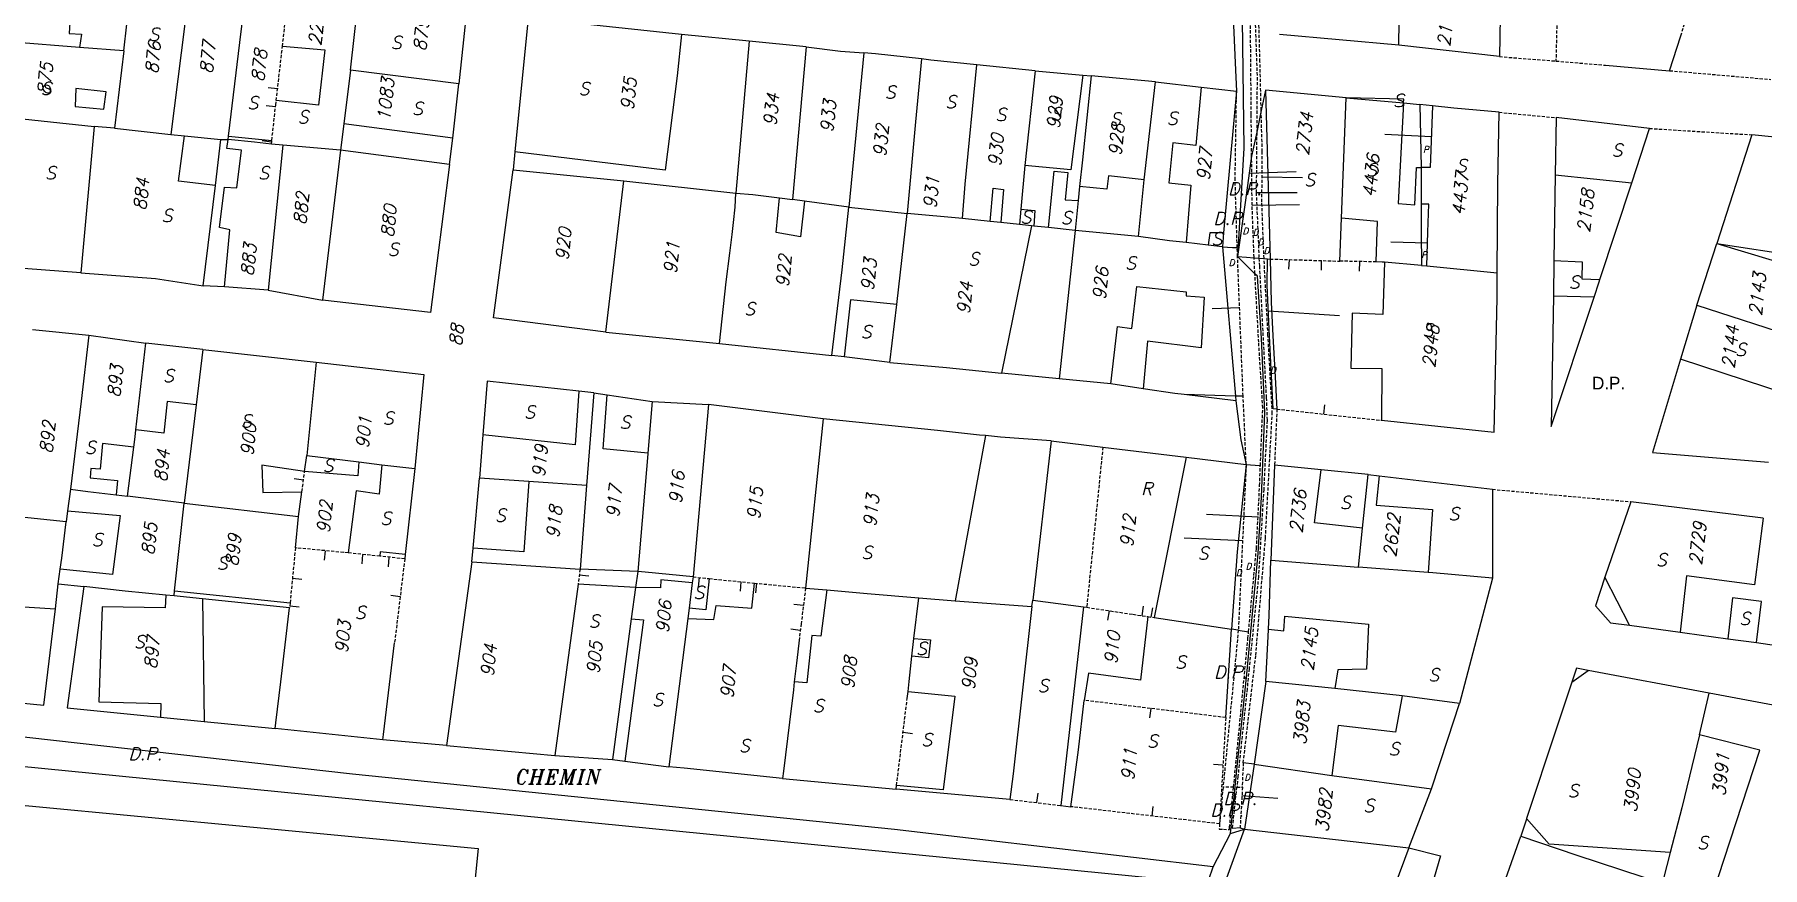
# Model space of a CAD drawing. Extents: x -334462 to -332769, y -29481 to -26664.
# Drawn here: x -333987.7 to -333851.5, y -28385.9 to -28320.3 of the extents above; entities that cross this region are included whole.
import ezdxf
from ezdxf.enums import TextEntityAlignment as Align

# ---------------------------------------------------------------- set-up
doc = ezdxf.new("R2010")
doc.units = 0
doc.header["$MEASUREMENT"] = 0
doc.linetypes.add('HIDDEN', pattern=[0.375, 0.25, -0.125])
for name, color, linetype in [('17', 7, 'CONTINUOUS'), ('18', 7, 'CONTINUOUS'), ('DP$DIVIDING$LINE', 7, 'CONTINUOUS'), ('EASEMENT$BOUNDA$', 7, 'CONTINUOUS'), ('ENC$$ST$$A$$TEXT', 7, 'CONTINUOUS'), ('ENCRO$$AREA$TEXT', 7, 'CONTINUOUS'), ('ENCROACHED$WALL', 7, 'CONTINUOUS'), ('MAP$SHEET$BOUND$', 7, 'CONTINUOUS'), ('PARCEL$BOUNDARY', 7, 'CONTINUOUS'), ('PARCEL$NUMBER', 7, 'CONTINUOUS'), ('SECTION$$A$', 7, 'CONTINUOUS'), ('STREET$TEXT', 7, 'CONTINUOUS'), ('STRUC$$FOOTPRINT', 7, 'CONTINUOUS')]:
    doc.layers.add(name, color=color, linetype=linetype)
doc.styles.add('ITALICT', font='ITALICT', dxfattribs={"height": 0.2})
doc.styles.add('TXT', font='TXT', dxfattribs={"height": 0.2})

msp = doc.modelspace()

# ---------------------------------------------------------------- linework, layer by layer
at = {"layer": '17', "color": 5, "linetype": 'Continuous'}
for p, q in [((-333968.57, -28324.53), (-333969.31, -28324.44)), ((-333968.73, -28325.95), (-333969.47, -28325.87)), ((-333969.04, -28328.72), (-333969.78, -28328.64)), ((-333964.81, -28360.93), (-333964.88, -28361.67)), ((-333961.86, -28361.22), (-333961.93, -28361.97)), ((-333959.79, -28361.44), (-333959.86, -28362.19)), ((-333967.39, -28363.09), (-333966.64, -28363.17)), ((-333958.9, -28364.56), (-333959.65, -28364.46)), ((-333967.6, -28365.27), (-333966.86, -28365.34))]:
    msp.add_line(p, q, dxfattribs=at)
at = {"layer": '17', "color": 1, "linetype": 'Continuous'}
for p, q in [((-333886.29, -28338.06), (-333886.31, -28338.81)), ((-333886.1, -28350.16), (-333886.02, -28349.42)), ((-333966.52, -28355.36), (-333967.26, -28355.26)), ((-333944.78, -28362.82), (-333944.03, -28362.91)), ((-333927.11, -28365.25), (-333927.86, -28365.16)), ((-333903.02, -28365.66), (-333903.13, -28366.4)), ((-333900.41, -28366.05), (-333900.3, -28365.31)), ((-333899.7, -28366.16), (-333899.58, -28365.42)), ((-333927.36, -28367.21), (-333928.1, -28367.12))]:
    msp.add_line(p, q, dxfattribs=at)
at = {"layer": '18', "color": 1, "linetype": 'Continuous'}
for p, q in [((-333888.83, -28337.99), (-333888.86, -28338.74)), ((-333883.28, -28338.14), (-333883.3, -28338.89)), ((-333935.33, -28363.05), (-333935.4, -28363.8)), ((-333932.04, -28363.37), (-333932.11, -28364.12)), ((-333930.82, -28363.49), (-333930.9, -28364.24)), ((-333899.72, -28373.36), (-333899.82, -28374.1)), ((-333919.25, -28375.24), (-333918.51, -28375.33)), ((-333894.04, -28377.82), (-333894.79, -28377.78)), ((-333908.71, -28380.78), (-333908.62, -28380.04)), ((-333899.63, -28381.84), (-333899.54, -28381.09))]:
    msp.add_line(p, q, dxfattribs=at)
at = {"layer": 'DP$DIVIDING$LINE', "color": 30, "linetype": 'HIDDEN'}
for p, q in [((-333872.25, -28321.99), (-333867.79, -28322.34)), ((-333858.83, -28323.1), (-333850.84, -28323.79)), ((-333872.27, -28326.38), (-333867.78, -28326.8)), ((-333860.42, -28327.65), (-333852.35, -28328.15)), ((-333889.79, -28349.77), (-333889.97, -28354.2)), ((-333872.8, -28356.09), (-333861.88, -28357.07))]:
    msp.add_line(p, q, dxfattribs=at)
at = {"layer": 'DP$DIVIDING$LINE', "color": 2, "linetype": 'HIDDEN'}
for p, q in [((-333892.89, -28337.75), (-333892.92, -28337.04)), ((-333892.45, -28348.74), (-333892.89, -28337.75)), ((-333891.52, -28339.1), (-333891.59, -28337.85)), ((-333892.21, -28354.13), (-333892.45, -28348.74)), ((-333892.21, -28354.13), (-333892.83, -28367.19)), ((-333892.83, -28367.19), (-333894.03, -28379.57)), ((-333892.44, -28377.65), (-333892.53, -28379.55)), ((-333893.2, -28379.56), (-333894.03, -28379.57)), ((-333892.94, -28379.56), (-333892.53, -28379.55)), ((-333894.03, -28379.57), (-333894.31, -28382.45))]:
    msp.add_line(p, q, dxfattribs=at)
for points in [[(-333891.78, -28329.83), (-333891.81, -28326.54), (-333891.87, -28319.35), (-333892.11, -28312.7), (-333892.35, -28307.13), (-333892.67, -28300.42), (-333893.06, -28291.28), (-333893.15, -28287.43), (-333892.99, -28284.56), (-333892.44, -28276.99), (-333891.78, -28270.56), (-333890.64, -28259.61), (-333889.67, -28251.74), (-333888.55, -28243.37), (-333888.44, -28241.95), (-333888.45, -28239.25)], [(-333888.11, -28238.7), (-333888.09, -28240.88), (-333888.22, -28243.03), (-333888.46, -28245.43), (-333889.47, -28252.55), (-333890.86, -28263.75), (-333891.72, -28272.57), (-333892.53, -28281.64), (-333892.71, -28285.6), (-333892.8, -28289.99), (-333892.46, -28295.05), (-333892.01, -28306.16), (-333891.65, -28314.98), (-333891.35, -28323.62), (-333891.38, -28327.95)], [(-333891.03, -28326.23), (-333891.12, -28322.39), (-333891.38, -28313.57), (-333891.71, -28306.71), (-333891.97, -28300.83), (-333892.43, -28290.31), (-333892.3, -28284.93), (-333891.8, -28277.58), (-333890.77, -28266.23), (-333889.47, -28255.51), (-333887.86, -28243.11), (-333887.86, -28242.1), (-333887.8, -28238.18)], [(-333892.92, -28337.04), (-333892.96, -28335.53), (-333893.08, -28331.71), (-333892.97, -28324.71)], [(-333890.8, -28337.9), (-333890.85, -28336.8), (-333890.97, -28333.45), (-333890.94, -28329.47), (-333891.03, -28326.23)], [(-333891.38, -28327.95), (-333891.42, -28332.71), (-333891.2, -28337.88)], [(-333891.59, -28337.85), (-333891.59, -28337.8), (-333891.74, -28333.71), (-333891.78, -28329.83)], [(-333891.2, -28337.88), (-333891.17, -28338.5), (-333890.63, -28348.88), (-333890.56, -28350.67), (-333890.83, -28356.1), (-333891.24, -28362.97), (-333891.98, -28370.23), (-333892.14, -28371.82), (-333892.86, -28378.72), (-333892.94, -28379.56)], [(-333892.44, -28377.65), (-333891.45, -28369.17), (-333890.69, -28359.94), (-333890.33, -28353.24), (-333890.15, -28350.12), (-333890.49, -28343.95), (-333890.8, -28337.9)], [(-333891.09, -28354.22), (-333890.9, -28349.68), (-333891.22, -28344.5), (-333891.52, -28339.1)], [(-333892.02, -28367.31), (-333891.6, -28362.88), (-333891.4, -28360.76), (-333891.15, -28355.81), (-333891.09, -28354.22)], [(-333893.2, -28379.56), (-333892.95, -28377), (-333892.07, -28367.84), (-333892.02, -28367.31)], [(-333894.31, -28382.45), (-333894.33, -28382.86), (-333894, -28382.87), (-333893.53, -28382.9), (-333893.52, -28382.75), (-333893.27, -28380.21), (-333893.2, -28379.56)], [(-333892.69, -28382.77), (-333893.01, -28382.8), (-333893.28, -28382.83), (-333893.28, -28382.77), (-333892.94, -28379.56)], [(-333892.53, -28379.55), (-333892.5, -28379.55), (-333892.69, -28382.77)]]:
    msp.add_lwpolyline(points, dxfattribs=at)
at = {"layer": 'EASEMENT$BOUNDA$', "color": 3, "linetype": 'HIDDEN'}
msp.add_line((-333903.51, -28352.76), (-333904.78, -28365.39), dxfattribs=at)
at = {"layer": 'ENC$$ST$$A$$TEXT', "color": 1, "linetype": 'Continuous'}
for p, q in [((-333891.96, -28331.17), (-333888.26, -28331.05)), ((-333890.95, -28331.46), (-333887.76, -28331.52)), ((-333891.42, -28332.71), (-333888.19, -28332.71)), ((-333891.74, -28333.71), (-333888.01, -28333.65)), ((-333877.91, -28336.7), (-333880.8, -28336.61)), ((-333892.72, -28341.79), (-333894.89, -28341.88)), ((-333891.27, -28358.28), (-333895.35, -28358.08)), ((-333892.49, -28360.16), (-333897.11, -28359.94)), ((-333892.56, -28380.21), (-333889.72, -28380.44))]:
    msp.add_line(p, q, dxfattribs=at)
at = {"layer": 'ENCRO$$AREA$TEXT', "color": 5, "linetype": 'Continuous'}
for p, q in [((-333877.61, -28328.3), (-333881.27, -28328.13)), ((-333890.46, -28342.02), (-333884.85, -28342.39))]:
    msp.add_line(p, q, dxfattribs=at)
at = {"layer": 'ENCROACHED$WALL', "color": 5, "linetype": 'Continuous'}
msp.add_lwpolyline([(-333889.79, -28349.77), (-333890.08, -28349.75), (-333890.36, -28344.01), (-333890.56, -28340.02), (-333890.53, -28337.92)], dxfattribs=at)
at = {"layer": 'MAP$SHEET$BOUND$', "color": 6, "linetype": 'Continuous'}
for p, q in [((-333891.52, -28339.1), (-333892.89, -28337.75)), ((-333894.82, -28385.83), (-333893.44, -28383.22)), ((-333893.44, -28383.22), (-333892.33, -28382.87)), ((-333895.49, -28387.85), (-333894.82, -28385.83))]:
    msp.add_line(p, q, dxfattribs=at)
for points in [[(-333888.45, -28239.25), (-333889.02, -28240.17), (-333892.36, -28269.77), (-333893.21, -28277.74), (-333893.79, -28286.02), (-333893.26, -28295.4), (-333892.56, -28317.01), (-333892.4, -28329.2), (-333892.89, -28337.75)], [(-333893.44, -28383.22), (-333892.89, -28377.68), (-333892.16, -28370.66), (-333891.26, -28361.16), (-333890.99, -28356.71), (-333890.73, -28350.03), (-333891.01, -28344.18), (-333891.32, -28339.3), (-333891.52, -28339.1)], [(-333894.82, -28385.83), (-333919.94, -28382.9), (-333962.66, -28378.53), (-334009.82, -28373.23), (-334011.39, -28372.79)], [(-333879.4, -28384.34), (-333876.88, -28384.97), (-333878.76, -28391.36), (-333873.62, -28392.53)]]:
    msp.add_lwpolyline(points, dxfattribs=at)
at = {"layer": 'PARCEL$BOUNDARY', "color": 2, "linetype": 'HIDDEN'}
for p, q in [((-333867.54, -28311.3), (-333867.79, -28322.34)), ((-333857.95, -28320.35), (-333855.81, -28313.66)), ((-333968.18, -28321.18), (-333967.7, -28316.95)), ((-333968.67, -28325.46), (-333968.18, -28321.18)), ((-333867.79, -28322.34), (-333863.88, -28322.67)), ((-333969.05, -28328.89), (-333969.02, -28328.59)), ((-333881.95, -28338.17), (-333884.83, -28338.11)), ((-333889.79, -28349.77), (-333881.55, -28350.65)), ((-333966.64, -28356.28), (-333966.43, -28354.68)), ((-333967.16, -28360.7), (-333967.58, -28365.04)), ((-333960.5, -28361.36), (-333963.01, -28361.1)), ((-333958.54, -28361.57), (-333960.5, -28361.36)), ((-333958.54, -28361.57), (-333959.34, -28368.19)), ((-333944.72, -28362.37), (-333944.88, -28363.57)), ((-333935.81, -28363), (-333934.54, -28363.13)), ((-333934.54, -28363.13), (-333930.98, -28363.48)), ((-333930.98, -28363.48), (-333926.94, -28363.87)), ((-333967.58, -28365.04), (-333967.62, -28365.44)), ((-333904.78, -28365.39), (-333901.14, -28365.94)), ((-333901.14, -28365.94), (-333899.97, -28366.12)), ((-333899.97, -28366.12), (-333899.45, -28366.19)), ((-333919.77, -28379.43), (-333918.93, -28372.57)), ((-333893.82, -28374.08), (-333894.31, -28382.45)), ((-333910.83, -28380.53), (-333906.82, -28381.01)), ((-333894.31, -28382.45), (-333906.03, -28381.1))]:
    msp.add_line(p, q, dxfattribs=at)
at = {"layer": 'PARCEL$BOUNDARY', "color": 7, "linetype": 'Continuous'}
for p, q in [((-333980.69, -28321.54), (-333980.04, -28315.64)), ((-333975.47, -28316.27), (-333976.97, -28328.14)), ((-333880.18, -28321.1), (-333880.11, -28316.56)), ((-333962.82, -28323.07), (-333962.19, -28317.4)), ((-333872.16, -28316.96), (-333872.25, -28321.99)), ((-333931.38, -28320.77), (-333936.72, -28320.26)), ((-333931.38, -28320.77), (-333932.43, -28332.75)), ((-333926.89, -28321.23), (-333931.38, -28320.77)), ((-333880.18, -28321.1), (-333889.58, -28320.24)), ((-333858.83, -28323.1), (-333857.95, -28320.35)), ((-333980.69, -28321.54), (-333984.17, -28321.27)), ((-333980.69, -28321.54), (-333981.43, -28327.62)), ((-333926.89, -28321.23), (-333927.97, -28333.26)), ((-333922.34, -28321.69), (-333923.53, -28333.85)), ((-333872.25, -28321.99), (-333880.18, -28321.1)), ((-333962.82, -28323.07), (-333963.34, -28327.28)), ((-333954.28, -28324.13), (-333962.82, -28323.07)), ((-333908.84, -28323.1), (-333913.44, -28322.65)), ((-333908.84, -28323.1), (-333909.66, -28330.58)), ((-333908.84, -28323.1), (-333905.09, -28323.45)), ((-333905.09, -28323.45), (-333904.43, -28323.51)), ((-333899.37, -28323.99), (-333904.43, -28323.51)), ((-333863.88, -28322.67), (-333858.83, -28323.1)), ((-333954.76, -28328.43), (-333954.28, -28324.13)), ((-333900.26, -28331.71), (-333899.37, -28323.99)), ((-333899.37, -28323.99), (-333895.76, -28324.4)), ((-333895.76, -28324.4), (-333892.97, -28324.71)), ((-333892.97, -28324.71), (-333893.99, -28335.89)), ((-333884.34, -28325.23), (-333890.69, -28324.63)), ((-333890.69, -28324.63), (-333890.32, -28337.94)), ((-333884.7, -28334.73), (-333884.34, -28325.23)), ((-333884.34, -28325.23), (-333879.8, -28325.64)), ((-333879.8, -28325.64), (-333878.51, -28325.76)), ((-333878.51, -28325.76), (-333878.41, -28330.74)), ((-333877.53, -28325.86), (-333878.51, -28325.76)), ((-333992.18, -28326.53), (-333983.03, -28327.51)), ((-333983.03, -28327.51), (-333984.07, -28339.02)), ((-333981.43, -28327.62), (-333983.03, -28327.51)), ((-333981.43, -28327.62), (-333976.97, -28328.14)), ((-333963.34, -28327.28), (-333963.6, -28329.35)), ((-333867.78, -28326.8), (-333867.85, -28331.3)), ((-333860.42, -28327.65), (-333867.78, -28326.8)), ((-333861.82, -28331.94), (-333860.42, -28327.65)), ((-333976.97, -28328.14), (-333975.91, -28328.23)), ((-333975.91, -28328.23), (-333973.03, -28328.51)), ((-333973.47, -28332.14), (-333973.03, -28328.51)), ((-333973.03, -28328.51), (-333972.46, -28328.52)), ((-333972.46, -28328.52), (-333972.44, -28328.27)), ((-333968.16, -28328.97), (-333969.3, -28340.39)), ((-333968.16, -28328.97), (-333969.05, -28328.89)), ((-333963.6, -28329.35), (-333968.16, -28328.97)), ((-333955, -28330.5), (-333954.76, -28328.43)), ((-333852.35, -28328.15), (-333855.12, -28336.71)), ((-333963.6, -28329.35), (-333965.02, -28341.19)), ((-333955, -28330.5), (-333963.6, -28329.35)), ((-333949.86, -28329.5), (-333950, -28330.91)), ((-333950, -28330.91), (-333941.28, -28331.77)), ((-333942.69, -28343.7), (-333941.28, -28331.77)), ((-333941.28, -28331.77), (-333932.43, -28332.75)), ((-333909.66, -28330.58), (-333909.97, -28334)), ((-333900.7, -28336.17), (-333900.26, -28331.71)), ((-333878.41, -28330.74), (-333878.41, -28333.62)), ((-333867.85, -28331.3), (-333867.95, -28338.05)), ((-333974.42, -28340.06), (-333973.47, -28332.14)), ((-333929, -28333.13), (-333927.97, -28333.26)), ((-333905.34, -28332.22), (-333905.46, -28333.34)), ((-333864.32, -28339.55), (-333861.82, -28331.94)), ((-333927.04, -28333.39), (-333927.97, -28333.26)), ((-333923.53, -28333.85), (-333927.04, -28333.39)), ((-333923.53, -28333.85), (-333918.94, -28334.35)), ((-333919.76, -28341.52), (-333918.94, -28334.35)), ((-333914.56, -28334.76), (-333918.94, -28334.35)), ((-333909.97, -28334), (-333910.08, -28335.22)), ((-333905.46, -28333.34), (-333905.7, -28335.7)), ((-333912.39, -28334.99), (-333914.56, -28334.76)), ((-333911.55, -28335.07), (-333912.39, -28334.99)), ((-333910.08, -28335.22), (-333911.55, -28335.07)), ((-333909.14, -28335.33), (-333910.08, -28335.22)), ((-333908.96, -28335.35), (-333909.14, -28335.33)), ((-333907.8, -28335.47), (-333908.96, -28335.35)), ((-333905.7, -28335.7), (-333907.8, -28335.47)), ((-333905.7, -28335.7), (-333906.96, -28347.39)), ((-333900.7, -28336.17), (-333905.7, -28335.7)), ((-333893.99, -28335.89), (-333894.07, -28336.99)), ((-333884.83, -28338.11), (-333884.7, -28334.73)), ((-333895.2, -28336.86), (-333896.95, -28336.65)), ((-333894.07, -28336.99), (-333895.2, -28336.86)), ((-333894.07, -28336.99), (-333893.06, -28348.74)), ((-333856.69, -28341.59), (-333855.12, -28336.71)), ((-333855.12, -28336.71), (-333846.02, -28338.1)), ((-333984.07, -28339.02), (-333988.59, -28338.69)), ((-333878.4, -28338.45), (-333881.3, -28338.2)), ((-333878.4, -28338.45), (-333877.97, -28338.49)), ((-333877.97, -28338.49), (-333872.42, -28339.02)), ((-333867.95, -28338.05), (-333867.99, -28340.88)), ((-333972.74, -28340.13), (-333974.42, -28340.06)), ((-333969.3, -28340.39), (-333972.74, -28340.13)), ((-333969.3, -28340.39), (-333965.02, -28341.19)), ((-333920.3, -28346.09), (-333919.76, -28341.52)), ((-333856.69, -28341.59), (-333857.97, -28345.83)), ((-333856.69, -28341.59), (-333848.25, -28344.32)), ((-333987.88, -28343.49), (-333983.45, -28343.94)), ((-333983.45, -28343.94), (-333978.96, -28344.58)), ((-333942.69, -28343.7), (-333933.73, -28344.6)), ((-333979.73, -28351.41), (-333978.96, -28344.58)), ((-333974.47, -28345.06), (-333978.96, -28344.58)), ((-333974.47, -28345.06), (-333974.98, -28349.43)), ((-333974.47, -28345.06), (-333965.53, -28346.07)), ((-333933.73, -28344.6), (-333924.86, -28345.54)), ((-333965.53, -28346.07), (-333966.26, -28353.42)), ((-333923.9, -28345.64), (-333924.86, -28345.54)), ((-333920.3, -28346.09), (-333923.9, -28345.64)), ((-333906.96, -28347.39), (-333911.49, -28346.93)), ((-333902.88, -28347.77), (-333906.96, -28347.39)), ((-333900.34, -28348.16), (-333902.88, -28347.77)), ((-333974.98, -28349.43), (-333975.92, -28357.19)), ((-333943.64, -28348.49), (-333944.82, -28348.36)), ((-333943.64, -28348.49), (-333944.22, -28355.78)), ((-333943.64, -28348.49), (-333942.59, -28348.65)), ((-333942.59, -28348.65), (-333939.04, -28349.17)), ((-333939.04, -28349.17), (-333939.39, -28353.23)), ((-333939.04, -28349.17), (-333934.59, -28349.41)), ((-333934.59, -28349.41), (-333935.81, -28363)), ((-333925.55, -28350.53), (-333934.59, -28349.41)), ((-333893.03, -28349.13), (-333897.09, -28348.63)), ((-333893.06, -28348.74), (-333893.03, -28349.13)), ((-333925.55, -28350.53), (-333926.94, -28363.87)), ((-333952.38, -28351.8), (-333952.65, -28355.2)), ((-333907.58, -28352.27), (-333909.02, -28364.82)), ((-333907.58, -28352.27), (-333903.51, -28352.76)), ((-333980.4, -28356.63), (-333979.89, -28352.76)), ((-333966.43, -28354.68), (-333966.26, -28353.42)), ((-333966.26, -28353.42), (-333962.16, -28353.92)), ((-333903.51, -28352.76), (-333896.93, -28353.56)), ((-333896.93, -28353.56), (-333892.21, -28354.13)), ((-333962.16, -28353.92), (-333960.35, -28354.15)), ((-333960.35, -28354.15), (-333957.74, -28354.46)), ((-333957.74, -28354.46), (-333958.5, -28361.22)), ((-333889.97, -28354.2), (-333890.26, -28361.68)), ((-333886.29, -28354.56), (-333889.97, -28354.2)), ((-333882.6, -28354.93), (-333886.29, -28354.56)), ((-333883.04, -28359.16), (-333882.6, -28354.93)), ((-333882.6, -28354.93), (-333881.73, -28355.04)), ((-333881.73, -28355.04), (-333872.8, -28356.09)), ((-333984.9, -28356.08), (-333985.12, -28357.79)), ((-333966.91, -28358.24), (-333966.64, -28356.28)), ((-333953.15, -28360.74), (-333952.65, -28355.2)), ((-333948.77, -28355.47), (-333952.65, -28355.2)), ((-333944.22, -28355.78), (-333948.77, -28355.47)), ((-333944.22, -28355.78), (-333944.72, -28362.37)), ((-333872.8, -28356.09), (-333872.78, -28363.1)), ((-333981.3, -28356.52), (-333980.4, -28356.63)), ((-333975.92, -28357.19), (-333980.4, -28356.63)), ((-333976.68, -28364.08), (-333975.92, -28357.19)), ((-333975.92, -28357.19), (-333966.91, -28358.24)), ((-333851.45, -28358.36), (-333861.88, -28357.07)), ((-333985.24, -28358.65), (-333989.52, -28358.2)), ((-333985.12, -28357.79), (-333985.24, -28358.65)), ((-333967.16, -28360.7), (-333966.91, -28358.24)), ((-333883.36, -28362.22), (-333883.04, -28359.16)), ((-333958.5, -28361.22), (-333958.54, -28361.57)), ((-333953.24, -28361.81), (-333955.25, -28376.27)), ((-333953.24, -28361.81), (-333953.15, -28360.74)), ((-333953.24, -28361.81), (-333944.72, -28362.37)), ((-333890.26, -28361.68), (-333883.36, -28362.22)), ((-333985.87, -28363.53), (-333985.7, -28362.39)), ((-333940.16, -28362.58), (-333944.72, -28362.37)), ((-333940.16, -28362.58), (-333940.36, -28363.83)), ((-333935.81, -28363), (-333935.87, -28363.47)), ((-333877.86, -28362.65), (-333883.36, -28362.22)), ((-333872.78, -28363.1), (-333875.38, -28372.98)), ((-333986.08, -28365.52), (-333985.87, -28363.53)), ((-333985.87, -28363.53), (-333983.85, -28363.75)), ((-333976.72, -28364.49), (-333977.37, -28364.43)), ((-333976.72, -28364.49), (-333976.68, -28364.08)), ((-333944.88, -28363.57), (-333946.71, -28377.08)), ((-333940.36, -28363.83), (-333940.69, -28366.31)), ((-333935.87, -28363.47), (-333936.12, -28365.46)), ((-333926.94, -28363.87), (-333925.27, -28364.02)), ((-333994.67, -28364.97), (-333986.08, -28365.52)), ((-333967.62, -28365.44), (-333974.49, -28364.73)), ((-333936.12, -28365.46), (-333936.23, -28366.26)), ((-333918.4, -28367.85), (-333918.02, -28364.65)), ((-333918.02, -28364.65), (-333915.16, -28364.88)), ((-333915.16, -28364.88), (-333909.1, -28365.33)), ((-333909.1, -28365.33), (-333909.02, -28364.82)), ((-333909.02, -28364.82), (-333905.04, -28365.35)), ((-333905.04, -28365.35), (-333904.78, -28365.39)), ((-333940.69, -28366.31), (-333942.16, -28377.38)), ((-333936.23, -28366.26), (-333937.73, -28377.97)), ((-333899.45, -28366.19), (-333893.37, -28367.11)), ((-333893.82, -28374.08), (-333893.37, -28367.11)), ((-333861.98, -28366.8), (-333858.01, -28367.35)), ((-333918.56, -28369.24), (-333918.4, -28367.85)), ((-333854.23, -28367.87), (-333851.97, -28368.16)), ((-333851.97, -28368.16), (-333849.87, -28368.47)), ((-333890.66, -28371.24), (-333891.58, -28377.74)), ((-333885.23, -28371.8), (-333890.66, -28371.24)), ((-333855.7, -28372.15), (-333865.24, -28370.37)), ((-333918.93, -28372.57), (-333918.86, -28372.02)), ((-333879.92, -28372.36), (-333885.23, -28371.8)), ((-333875.38, -28372.98), (-333879.92, -28372.36)), ((-333856.47, -28375.44), (-333855.7, -28372.15)), ((-333844.93, -28374.17), (-333855.7, -28372.15)), ((-333977.79, -28374.04), (-333974.35, -28374.38)), ((-333974.35, -28374.38), (-333968.76, -28374.93)), ((-333960.28, -28375.84), (-333968.76, -28374.93)), ((-333955.25, -28376.27), (-333960.28, -28375.84)), ((-333955.25, -28376.27), (-333946.71, -28377.08)), ((-333946.71, -28377.08), (-333942.16, -28377.38)), ((-333942.16, -28377.38), (-333941.19, -28377.51)), ((-333941.19, -28377.51), (-333937.73, -28377.97)), ((-333891.58, -28377.74), (-333892.33, -28382.87)), ((-333891.58, -28377.74), (-333885.45, -28378.65)), ((-333928.75, -28378.87), (-333919.8, -28379.72)), ((-333919.8, -28379.72), (-333919.77, -28379.43)), ((-333885.45, -28378.65), (-333877.61, -28379.69)), ((-333910.83, -28380.53), (-333919.8, -28379.72)), ((-333879.4, -28384.34), (-333877.61, -28379.69)), ((-333906.82, -28381.01), (-333906.03, -28381.1)), ((-333872.19, -28388.02), (-333870.56, -28383.43)), ((-333858.79, -28384.72), (-333859.31, -28386.75))]:
    msp.add_line(p, q, dxfattribs=at)
for points in [[(-333972.44, -28328.27), (-333971.55, -28320.87), (-333971.05, -28316.77)], [(-333962.19, -28317.4), (-333953.68, -28318.44), (-333954.28, -28324.13)], [(-333936.72, -28320.26), (-333948.8, -28318.97), (-333949.86, -28329.5)], [(-333893.2, -28319.51), (-333893.04, -28323.07), (-333892.97, -28324.71)], [(-333984.17, -28321.27), (-333989.42, -28320.86), (-333991.7, -28320.7)], [(-333926.89, -28321.23), (-333924.2, -28321.56), (-333922.34, -28321.69)], [(-333917.81, -28322.17), (-333921.42, -28321.77), (-333922.34, -28321.69)], [(-333917.81, -28322.17), (-333918.28, -28327.13), (-333918.94, -28334.35)], [(-333913.44, -28322.65), (-333917.08, -28322.26), (-333917.81, -28322.17)], [(-333914.56, -28334.76), (-333914.36, -28332.04), (-333913.44, -28322.65)], [(-333904.43, -28323.51), (-333905.12, -28330.13), (-333905.34, -28332.22)], [(-333872.27, -28326.38), (-333875.84, -28326.04), (-333877.53, -28325.86)], [(-333872.42, -28339.02), (-333872.36, -28332.01), (-333872.27, -28326.38)], [(-333969.05, -28328.89), (-333970.39, -28328.74), (-333972.46, -28328.52)], [(-333835.29, -28329.84), (-333839.84, -28329.4), (-333845.09, -28328.88), (-333852.35, -28328.15)], [(-333955, -28330.5), (-333956.52, -28342.15), (-333965.02, -28341.19)], [(-333942.69, -28343.7), (-333951.55, -28342.57), (-333950, -28330.91)], [(-333933.73, -28344.6), (-333933.19, -28339.73), (-333932.92, -28337.48), (-333932.74, -28336.01), (-333932.63, -28335.07), (-333932.48, -28333.85), (-333932.43, -28332.75)], [(-333932.43, -28332.75), (-333931.09, -28332.85), (-333929, -28333.13)], [(-333924.86, -28345.54), (-333924.07, -28338.79), (-333923.53, -28333.85)], [(-333878.41, -28333.62), (-333878.41, -28335.79), (-333878.4, -28338.45)], [(-333896.95, -28336.65), (-333898.25, -28336.5), (-333900.7, -28336.17)], [(-333890.32, -28337.94), (-333890.25, -28341.35), (-333890.1, -28344), (-333889.94, -28346.74), (-333889.79, -28349.77)], [(-333881.3, -28338.2), (-333881.49, -28338.18), (-333881.95, -28338.17)], [(-333984.07, -28339.02), (-333978.18, -28339.48), (-333974.42, -28340.06)], [(-333881.55, -28350.65), (-333872.65, -28351.59), (-333872.42, -28341.01), (-333872.42, -28339.02)], [(-333864.78, -28340.96), (-333864.38, -28339.73), (-333864.32, -28339.55)], [(-333867.99, -28340.88), (-333868.16, -28351.15), (-333864.78, -28340.96)], [(-333983.45, -28343.94), (-333984.06, -28349.15), (-333984.9, -28356.08)], [(-333965.53, -28346.07), (-333957.03, -28347.05), (-333957.74, -28354.46)], [(-333920.3, -28346.09), (-333915.84, -28346.48), (-333911.49, -28346.93)], [(-333857.97, -28345.83), (-333860.19, -28353.18), (-333851.04, -28353.95)], [(-333944.82, -28348.36), (-333952.04, -28347.56), (-333952.38, -28351.8)], [(-333897.09, -28348.63), (-333897.83, -28348.55), (-333900.34, -28348.16)], [(-333893.03, -28349.13), (-333892.62, -28352.19), (-333892.21, -28354.13)], [(-333912.75, -28351.86), (-333913.22, -28351.81), (-333916.55, -28351.46), (-333925.55, -28350.53)], [(-333979.89, -28352.76), (-333979.79, -28351.95), (-333979.73, -28351.41)], [(-333907.58, -28352.27), (-333911.57, -28351.98), (-333912.75, -28351.86)], [(-333939.39, -28353.23), (-333939.39, -28353.29), (-333940.16, -28362.58)], [(-333892.21, -28354.13), (-333892.93, -28361.03), (-333893.37, -28367.11)], [(-333984.9, -28356.08), (-333983.52, -28356.25), (-333981.3, -28356.52)], [(-333861.88, -28357.07), (-333863.9, -28362.93), (-333863.93, -28363.01)], [(-333985.7, -28362.39), (-333985.57, -28361.52), (-333985.24, -28358.65)], [(-333890.45, -28367.12), (-333890.4, -28366.03), (-333890.26, -28361.68)], [(-333935.81, -28363), (-333939.59, -28362.63), (-333940.16, -28362.58)], [(-333872.78, -28363.1), (-333877.49, -28362.68), (-333877.86, -28362.65)], [(-333863.93, -28363.01), (-333864.68, -28365.28), (-333863.48, -28366.6), (-333861.98, -28366.8)], [(-333983.85, -28363.75), (-333985.14, -28373.31), (-333977.79, -28374.04)], [(-333977.37, -28364.43), (-333980.59, -28364.12), (-333983.85, -28363.75)], [(-333974.49, -28364.73), (-333976.25, -28364.54), (-333976.72, -28364.49)], [(-333925.27, -28364.02), (-333922.1, -28364.29), (-333918.02, -28364.65)], [(-333995.39, -28372.29), (-333987, -28373.1), (-333986.08, -28365.52)], [(-333968.76, -28374.93), (-333968.69, -28374.49), (-333968.32, -28371.27), (-333967.62, -28365.44)], [(-333909.1, -28365.33), (-333910.59, -28378.5), (-333910.83, -28380.53)], [(-333890.66, -28371.24), (-333890.46, -28367.17), (-333890.45, -28367.12)], [(-333960.28, -28375.84), (-333960.22, -28375.41), (-333959.34, -28368.19)], [(-333927.43, -28367.78), (-333927.67, -28369.78), (-333927.83, -28371.26)], [(-333858.01, -28367.35), (-333857.62, -28367.4), (-333854.23, -28367.87)], [(-333918.86, -28372.02), (-333918.78, -28371.24), (-333918.56, -28369.24)], [(-333927.83, -28371.26), (-333927.9, -28371.9), (-333928.21, -28374.45), (-333928.68, -28378.31), (-333928.75, -28378.87)], [(-333866.54, -28371.3), (-333867.76, -28375), (-333870.1, -28382.04)], [(-333865.24, -28370.37), (-333866.17, -28370.19), (-333866.54, -28371.3)], [(-333906.03, -28381.1), (-333905.44, -28376.61), (-333904.99, -28372.72)], [(-333877.61, -28379.69), (-333876.3, -28375.79), (-333875.38, -28372.98)], [(-333896.39, -28387.6), (-333899.37, -28386.77), (-334014.34, -28375.4)], [(-333856.47, -28375.44), (-333857.87, -28381.18), (-333858.79, -28384.72)], [(-333928.75, -28378.87), (-333936.5, -28378.06), (-333937.73, -28377.97)], [(-333870.1, -28382.04), (-333870.11, -28382.08), (-333870.56, -28383.43)], [(-333895.12, -28390.42), (-333893.85, -28387.01), (-333892.33, -28382.87)], [(-333870.56, -28383.43), (-333866.15, -28384.92), (-333860.94, -28386.63), (-333859.43, -28387.13)], [(-333879.4, -28384.34), (-333880.49, -28387.31), (-333882.31, -28392.81)]]:
    msp.add_lwpolyline(points, dxfattribs=at)
at = {"layer": 'PARCEL$BOUNDARY', "color": 2, "linetype": 'HIDDEN'}
for points in [[(-333969.02, -28328.59), (-333968.71, -28325.8), (-333968.67, -28325.46)], [(-333890.32, -28337.94), (-333888.02, -28338.01), (-333884.83, -28338.11)], [(-333963.01, -28361.1), (-333963.35, -28361.07), (-333967.16, -28360.7)], [(-333926.94, -28363.87), (-333927.29, -28366.68), (-333927.43, -28367.78)], [(-333893.82, -28374.08), (-333900.88, -28373.22), (-333904.99, -28372.72)]]:
    msp.add_lwpolyline(points, dxfattribs=at)
at = {"layer": 'SECTION$$A$', "color": 7, "linetype": 'Continuous'}
msp.add_line((-333892.33, -28382.87), (-333879.4, -28384.34), dxfattribs=at)
at = {"layer": 'STRUC$$FOOTPRINT', "color": 1, "linetype": 'Continuous'}
for p, q in [((-333982.07, -28324.77), (-333984.46, -28324.5)), ((-333890.69, -28324.63), (-333891.03, -28326.23)), ((-333891.03, -28326.23), (-333891.38, -28327.95)), ((-333954.76, -28328.43), (-333963.34, -28327.28)), ((-333972.44, -28328.27), (-333969.02, -28328.59)), ((-333891.38, -28327.95), (-333891.78, -28329.83)), ((-333867.85, -28331.3), (-333861.82, -28331.94)), ((-333909.14, -28335.33), (-333911.49, -28346.93)), ((-333855.12, -28336.71), (-333846.46, -28339.34)), ((-333891.59, -28337.85), (-333891.2, -28337.88)), ((-333891.2, -28337.88), (-333890.8, -28337.9)), ((-333890.8, -28337.9), (-333890.53, -28337.92)), ((-333890.53, -28337.92), (-333890.32, -28337.94)), ((-333864.78, -28340.96), (-333867.99, -28340.88)), ((-333849.56, -28348.59), (-333857.97, -28345.83)), ((-333893.06, -28348.74), (-333897.09, -28348.63)), ((-333892.45, -28348.74), (-333893.06, -28348.74)), ((-333912.75, -28351.86), (-333915.16, -28364.88)), ((-333896.93, -28353.56), (-333899.45, -28366.19)), ((-333861.98, -28366.8), (-333863.93, -28363.01)), ((-333976.68, -28364.08), (-333967.58, -28365.04)), ((-333940.36, -28363.83), (-333944.88, -28363.57)), ((-333974.49, -28364.73), (-333974.35, -28374.38)), ((-333905.04, -28365.35), (-333906.82, -28381.01)), ((-333892.83, -28367.19), (-333893.37, -28367.11)), ((-333892.83, -28367.19), (-333892.02, -28367.31)), ((-333866.54, -28371.3), (-333865.24, -28370.37)), ((-333891.58, -28377.74), (-333892.44, -28377.65)), ((-333892.69, -28382.77), (-333892.33, -28382.87))]:
    msp.add_line(p, q, dxfattribs=at)
for points in [[(-333984.02, -28315.37), (-333984.29, -28318.45), (-333984.88, -28318.43), (-333984.99, -28320.16), (-333984.03, -28320.21), (-333984.17, -28321.27)], [(-333936.72, -28320.26), (-333937.06, -28323.51), (-333938, -28330.95), (-333949.86, -28329.5)], [(-333968.18, -28321.18), (-333964.84, -28321.45), (-333965.33, -28325.81), (-333968.67, -28325.46)], [(-333905.09, -28323.45), (-333906.02, -28330.9), (-333909.66, -28330.58)], [(-333984.46, -28324.5), (-333984.53, -28325.93), (-333982.27, -28326.14), (-333982.07, -28324.77)], [(-333895.76, -28324.4), (-333896.19, -28328.99), (-333897.98, -28328.78), (-333898.31, -28331.95), (-333896.58, -28332.13), (-333896.95, -28336.65)], [(-333879.8, -28325.64), (-333879.78, -28325.34), (-333884.34, -28325.23)], [(-333879.8, -28325.64), (-333880.23, -28333.57), (-333878.92, -28333.68), (-333878.78, -28330.74), (-333878.41, -28330.74)], [(-333877.53, -28325.86), (-333877.7, -28330.74), (-333878.41, -28330.74)], [(-333973.47, -28332.14), (-333976.38, -28331.8), (-333975.91, -28328.23)], [(-333972.74, -28340.13), (-333972.34, -28335.64), (-333973.15, -28335.46), (-333972.76, -28332.28), (-333971.78, -28332.34), (-333971.4, -28329.36), (-333972.56, -28329.23), (-333972.46, -28328.52)], [(-333891.78, -28329.83), (-333892.29, -28333.49), (-333892.89, -28337.75)], [(-333907.8, -28335.47), (-333907.35, -28331.02), (-333906.28, -28331.13), (-333906.49, -28333.27), (-333905.46, -28333.34)], [(-333900.26, -28331.71), (-333903.05, -28331.38), (-333903.19, -28332.44), (-333905.34, -28332.22)], [(-333927.04, -28333.39), (-333927.34, -28336.18), (-333929.26, -28335.86), (-333929, -28333.13)], [(-333912.39, -28334.99), (-333912.15, -28332.36), (-333911.35, -28332.47), (-333911.55, -28335.07)], [(-333909.97, -28334), (-333908.88, -28334.11), (-333908.96, -28335.35)], [(-333877.97, -28338.49), (-333877.88, -28335.82), (-333877.82, -28333.62), (-333878.41, -28333.62)], [(-333893.99, -28335.89), (-333895.08, -28335.87), (-333895.2, -28336.86)], [(-333881.95, -28338.17), (-333881.85, -28334.98), (-333884.7, -28334.73)], [(-333894.07, -28336.99), (-333893.28, -28337.03), (-333892.92, -28337.04)], [(-333892.89, -28337.75), (-333892.19, -28337.8), (-333891.59, -28337.85)], [(-333881.3, -28338.2), (-333881.43, -28342.31), (-333883.85, -28342.22), (-333883.97, -28346.54), (-333881.52, -28346.56), (-333881.55, -28350.65)], [(-333867.95, -28338.05), (-333865.71, -28338.16), (-333865.75, -28339.5), (-333864.32, -28339.55)], [(-333919.76, -28341.52), (-333923.4, -28341.16), (-333923.9, -28345.64)], [(-333902.88, -28347.77), (-333902.35, -28343.27), (-333901.23, -28343.42), (-333900.84, -28340.12), (-333896.94, -28340.54), (-333896.94, -28340.85), (-333895.52, -28340.94), (-333895.76, -28344.95), (-333899.98, -28344.42), (-333900.34, -28348.16)], [(-333974.98, -28349.43), (-333977.28, -28349.17), (-333977.53, -28351.67), (-333979.73, -28351.41)], [(-333944.82, -28348.36), (-333945.1, -28352.58), (-333952.38, -28351.8)], [(-333939.39, -28353.23), (-333942.9, -28352.91), (-333942.59, -28348.65)], [(-333979.89, -28352.76), (-333982.36, -28352.49), (-333982.55, -28354.51), (-333983.29, -28354.46), (-333983.34, -28355.18), (-333981.18, -28355.4), (-333981.3, -28356.52)], [(-333966.43, -28354.68), (-333969.8, -28354.2), (-333969.74, -28356.35), (-333966.64, -28356.28)], [(-333962.16, -28353.92), (-333962.24, -28355.02), (-333966.43, -28354.68)], [(-333960.35, -28354.15), (-333960.55, -28356.47), (-333962.36, -28356.2), (-333963.01, -28361.1)], [(-333892.21, -28354.13), (-333891.17, -28354.21), (-333891.09, -28354.22)], [(-333883.04, -28359.16), (-333886.82, -28358.73), (-333886.29, -28354.56)], [(-333881.73, -28355.04), (-333881.97, -28357.33), (-333877.51, -28357.69), (-333877.86, -28362.65)], [(-333948.77, -28355.47), (-333949.16, -28361.03), (-333953.15, -28360.74)], [(-333985.12, -28357.79), (-333980.97, -28358.16), (-333981.59, -28362.8), (-333985.7, -28362.39)], [(-333851.45, -28358.36), (-333852.13, -28363.61), (-333857.49, -28362.91), (-333858.01, -28367.35)], [(-333958.5, -28361.22), (-333960.48, -28361.02), (-333960.5, -28361.36)], [(-333934.54, -28363.13), (-333934.8, -28365.6), (-333936.12, -28365.46)], [(-333977.37, -28364.43), (-333977.43, -28365.42), (-333982.4, -28365.35), (-333982.65, -28372.85), (-333977.78, -28372.96), (-333977.79, -28374.04)], [(-333935.87, -28363.47), (-333938.34, -28363.23), (-333938.38, -28363.85), (-333940.36, -28363.83)], [(-333936.23, -28366.26), (-333934.18, -28366.36), (-333933.99, -28365.24), (-333931.17, -28365.46), (-333930.98, -28363.48)], [(-333925.27, -28364.02), (-333925.75, -28367.65), (-333926.45, -28367.62), (-333926.85, -28371.35), (-333927.83, -28371.26)], [(-333851.97, -28368.16), (-333851.58, -28364.94), (-333853.87, -28364.64), (-333854.23, -28367.87)], [(-333940.69, -28366.31), (-333939.72, -28366.38), (-333941.19, -28377.51)], [(-333899.97, -28366.12), (-333900.53, -28371.13), (-333904.64, -28370.57), (-333904.99, -28372.72)], [(-333890.45, -28367.12), (-333889.25, -28367.23), (-333889.17, -28366.1), (-333882.56, -28366.72), (-333882.73, -28370.26), (-333884.98, -28370.32), (-333885.23, -28371.8)], [(-333918.4, -28367.85), (-333917.09, -28367.94), (-333917.26, -28369.38), (-333918.56, -28369.24)], [(-333918.86, -28372.02), (-333915.17, -28372.38), (-333916.09, -28379.76), (-333919.77, -28379.43)], [(-333879.92, -28372.36), (-333880.43, -28375.24), (-333884.97, -28374.69), (-333885.45, -28378.65)], [(-333859.31, -28386.75), (-333855.44, -28388.04), (-333851.72, -28376.65), (-333856.47, -28375.44)], [(-334006.36, -28384.77), (-334005.9, -28379.35), (-333952.74, -28384.4), (-333953.9, -28395.85), (-333990.63, -28392.26), (-334002.03, -28391.09), (-334001.52, -28385.2)], [(-333858.79, -28384.72), (-333868.32, -28384.05), (-333870.1, -28382.04)]]:
    msp.add_lwpolyline(points, dxfattribs=at)

# ---------------------------------------------------------------- texts
at = {"layer": 'DP$DIVIDING$LINE', "color": 4, "linetype": 'Continuous', "style": 'ITALICT'}
for p in [(-333892.31, -28332.4), (-333893.72, -28381.38), (-333892.68, -28380.46)]:
    msp.add_text('D.P.', height=1, dxfattribs=at).set_placement(p, align=Align.MIDDLE)
at = {"layer": 'DP$DIVIDING$LINE', "color": 2, "linetype": 'Continuous'}
for style, p in [('ITALICT', (-333893.48, -28334.74)), ('TXT', (-333863.64, -28347.72)), ('ITALICT', (-333893.42, -28370.51)), ('ITALICT', (-333978.99, -28376.93))]:
    msp.add_text('D.P.', height=1, dxfattribs=dict(at, style=style)).set_placement(p, align=Align.MIDDLE)
at = {"layer": 'EASEMENT$BOUNDA$', "color": 3, "linetype": 'Continuous', "style": 'ITALICT'}
msp.add_text('R', height=1, dxfattribs=at).set_placement((-333900.06, -28356.04), align=Align.MIDDLE)
at = {"layer": 'ENC$$ST$$A$$TEXT', "color": 1, "linetype": 'Continuous', "style": 'ITALICT'}
for s, p in [('D', (-333892.27, -28335.74)), ('D', (-333891.47, -28335.85)), ('D', (-333891.08, -28336.61)), ('D', (-333890.61, -28337.29)), ('D', (-333893.35, -28338.23)), ('P', (-333878.18, -28337.6)), ('D', (-333892.79, -28362.67)), ('D', (-333892.03, -28362.15)), ('D', (-333892.13, -28378.79))]:
    msp.add_text(s, height=0.5, dxfattribs=at).set_placement(p, align=Align.MIDDLE)
at = {"layer": 'ENCRO$$AREA$TEXT', "color": 5, "linetype": 'Continuous', "style": 'ITALICT'}
for s, p in [('P', (-333878.05, -28329.31)), ('D', (-333890.09, -28346.7))]:
    msp.add_text(s, height=0.5, dxfattribs=at).set_placement(p, align=Align.MIDDLE)
at = {"layer": 'PARCEL$NUMBER', "color": 7, "linetype": 'Continuous', "style": 'ITALICT'}
for s, p in [('2231', (-333965.45, -28319.42)), ('2141', (-333876.46, -28319.49)), ('879', (-333957.24, -28320.28)), ('876', (-333978.38, -28322.07)), ('877', (-333974.07, -28322.05)), ('878', (-333970.01, -28322.7)), ('875', (-333986.89, -28323.74)), ('1083', (-333960.04, -28325.37)), ('935', (-333940.89, -28324.92)), ('934', (-333929.64, -28326.17)), ('933', (-333925.16, -28326.68)), ('929', (-333907.3, -28326.41)), ('2734', (-333887.61, -28328.08)), ('932', (-333920.99, -28328.6)), ('928', (-333902.43, -28328.53)), ('930', (-333911.93, -28329.36)), ('927', (-333895.48, -28330.48)), ('4436', (-333882.36, -28331.38)), ('884', (-333979.31, -28332.83)), ('931', (-333917.03, -28332.67)), ('4437', (-333875.34, -28332.8)), ('882', (-333966.7, -28333.96)), ('2158', (-333865.44, -28334.14)), ('880', (-333959.8, -28334.96)), ('920', (-333946.02, -28336.77)), ('883', (-333970.85, -28338)), ('921', (-333937.5, -28337.82)), ('922', (-333928.66, -28338.88)), ('923', (-333921.96, -28339.16)), ('926', (-333903.68, -28339.87)), ('924', (-333914.39, -28341.01)), ('2143', (-333851.9, -28340.72)), ('88', (-333954.47, -28343.94)), ('2948', (-333877.65, -28344.82)), ('2144', (-333854.04, -28344.87)), ('893', (-333981.36, -28347.57)), ('892', (-333986.7, -28351.99)), ('900', (-333970.86, -28352.16)), ('901', (-333961.77, -28351.59)), ('894', (-333977.68, -28354.23)), ('919', (-333947.89, -28353.86)), ('916', (-333937.09, -28355.94)), ('917', (-333942.03, -28357.04)), ('915', (-333930.93, -28357.19)), ('902', (-333964.85, -28358.27)), ('918', (-333946.76, -28358.66)), ('913', (-333921.77, -28357.76)), ('895', (-333978.68, -28360)), ('912', (-333901.52, -28359.36)), ('2622', (-333880.71, -28359.73)), ('2729', (-333856.61, -28360.37)), ('899', (-333972.06, -28360.88)), ('906', (-333938.12, -28366.13)), ('903', (-333963.42, -28367.73)), ('2145', (-333887.22, -28368.69)), ('897', (-333978.47, -28368.97)), ('904', (-333951.92, -28369.57)), ('905', (-333943.58, -28369.36)), ('910', (-333902.77, -28368.58)), ('907', (-333933.03, -28371.28)), ('908', (-333923.52, -28370.54)), ('909', (-333914.01, -28370.62)), ('3983', (-333887.83, -28374.52)), ('911', (-333901.44, -28377.75)), ('3990', (-333861.76, -28379.84)), ('3991', (-333854.79, -28378.56)), ('3982', (-333886.07, -28381.39))]:
    msp.add_text(s, height=1, rotation=83.9793, dxfattribs=at).set_placement(p, align=Align.MIDDLE)
at = {"layer": 'PARCEL$NUMBER', "color": 1, "linetype": 'Continuous', "style": 'ITALICT'}
msp.add_text('2736', height=1, rotation=83.9793, dxfattribs=at).set_placement((-333888.11, -28357.83), align=Align.MIDDLE)
at = {"layer": 'STREET$TEXT', "color": 7, "linetype": 'Continuous', "style": 'ITALICT'}
msp.add_text('CHEMIN', height=1.15, dxfattribs=at).set_placement((-333949.81, -28379.33))
at = {"layer": 'STRUC$$FOOTPRINT', "color": 1, "linetype": 'Continuous', "style": 'ITALICT'}
for p in [(-333978.32, -28320.24), (-333959.22, -28320.89), (-333986.82, -28324.51), (-333944.41, -28324.52), (-333920.27, -28324.79), (-333915.5, -28325.56), (-333880.2, -28325.46), (-333970.52, -28325.64), (-333966.56, -28326.75), (-333957.54, -28326.09), (-333911.55, -28326.56), (-333907.21, -28326.51), (-333902.53, -28326.91), (-333898.04, -28326.86), (-333862.98, -28329.37), (-333882.33, -28330.92), (-333875.25, -28330.59), (-333986.47, -28331.16), (-333969.67, -28331.16), (-333887.21, -28331.7), (-333977.29, -28334.52), (-333909.57, -28334.64), (-333906.39, -28334.69), (-333894.52, -28336.35), (-333959.45, -28337.18), (-333913.69, -28337.94), (-333901.32, -28338.26), (-333866.35, -28339.77), (-333931.35, -28341.87), (-333922.17, -28343.68), (-333877.89, -28343.56), (-333853.23, -28345.08), (-333977.17, -28347.14), (-333948.7, -28350), (-333971.04, -28350.71), (-333959.85, -28350.49), (-333941.18, -28350.81), (-333983.33, -28352.79), (-333964.59, -28354.22), (-333951, -28358.14), (-333884.4, -28357.14), (-333875.84, -28358.02), (-333960.03, -28358.38), (-333982.79, -28360.06), (-333972.93, -28361.91), (-333922.12, -28361.08), (-333895.61, -28361.13), (-333859.48, -28361.65), (-333935.36, -28364.22), (-333962.05, -28365.8), (-333852.91, -28366.28), (-333943.62, -28366.48), (-333979.46, -28368.11), (-333917.8, -28368.64), (-333897.39, -28369.71), (-333908.22, -28371.57), (-333877.43, -28370.72), (-333938.61, -28372.67), (-333925.94, -28373.15), (-333917.39, -28375.83), (-333899.61, -28375.94), (-333931.77, -28376.3), (-333880.56, -28376.55), (-333866.44, -28379.85), (-333882.54, -28381.02), (-333856.23, -28383.94)]:
    msp.add_text('S', height=1, dxfattribs=at).set_placement(p, align=Align.MIDDLE)

doc.saveas('drawing.dxf')
